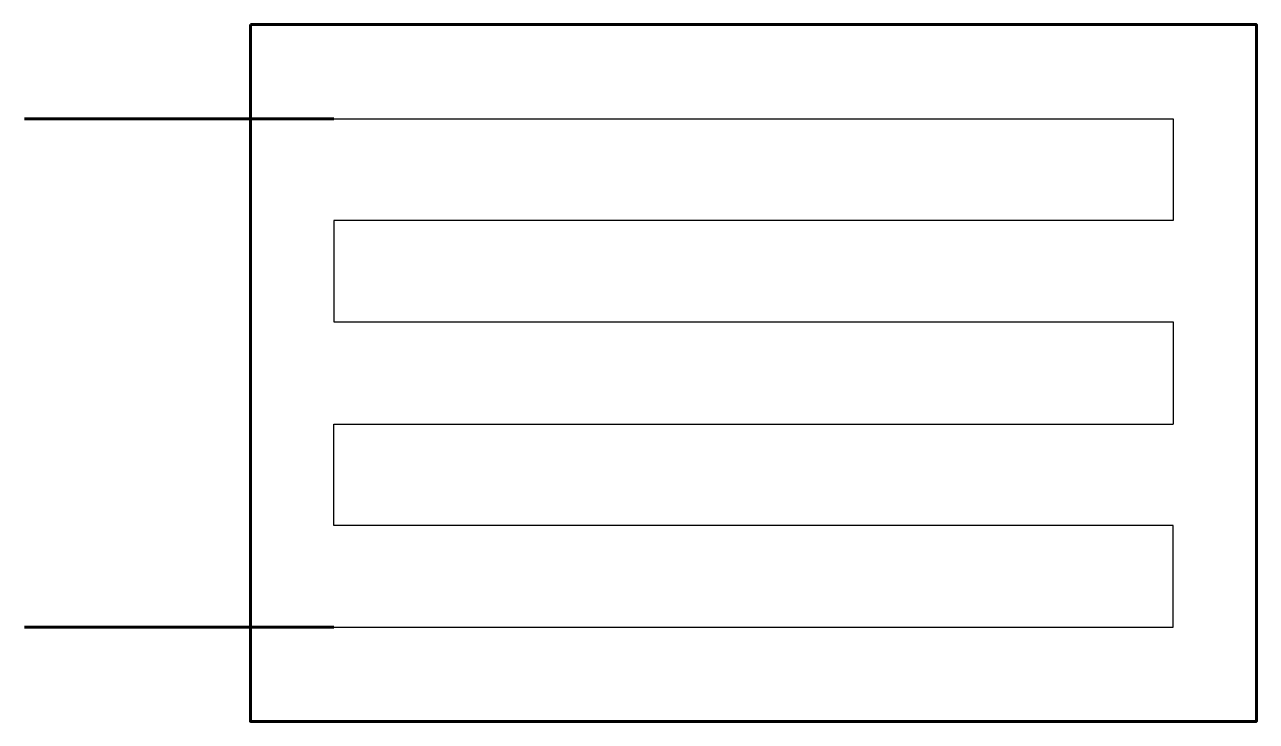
# Paper-space layout 'Чертёж' of a CAD drawing. Header units: millimetres. Extents: x 72.4 to 109.1, y 185.3 to 206.1.
import ezdxf

# ---------------------------------------------------------------- set-up
doc = ezdxf.new("R2010")
doc.units = ezdxf.units.MM
doc.layers.add('Основные', color=7, linetype='Continuous', lineweight=60)
doc.layers.add('Тонкие', color=7, linetype='Continuous', lineweight=25)

# ---------------------------------------------------------------- blocks, each defined once
blk = doc.blocks.new('TRM')
at = {"layer": 'Основные'}
for p, q in [((2.487, 9.484), (-6.739, 9.484)), ((2.487, -9.484), (-6.739, -9.484))]:
    blk.add_line(p, q, dxfattribs=at)
blk.add_lwpolyline([(0, 13), (30.031, 13), (30.031, -13), (0, -13)], close=True, dxfattribs=at)
at = {"layer": 'Тонкие'}
for p, q in [((-2.781, 9.484), (27.544, 9.484)), ((27.544, 9.484), (27.544, 5.694)), ((27.544, 5.694), (2.487, 5.694)), ((2.487, 5.694), (2.487, 1.904)), ((2.487, 1.904), (27.544, 1.904)), ((27.544, 1.904), (27.544, -1.904)), ((2.487, -5.694), (2.487, -1.904)), ((2.487, -1.904), (27.544, -1.904)), ((27.544, -5.694), (2.487, -5.694)), ((27.544, -9.484), (27.544, -5.694)), ((-2.781, -9.484), (27.544, -9.484)), ((27.065, -9.484), (27.544, -9.484))]:
    blk.add_line(p, q, dxfattribs=at)

psp = doc.layouts.new('Чертёж')

# ---------------------------------------------------------------- block references
at = {"layer": 'Тонкие', "yscale": 0.8}
psp.add_blockref('TRM', (79.117, 195.741), dxfattribs=at)

doc.saveas('drawing.dxf')
